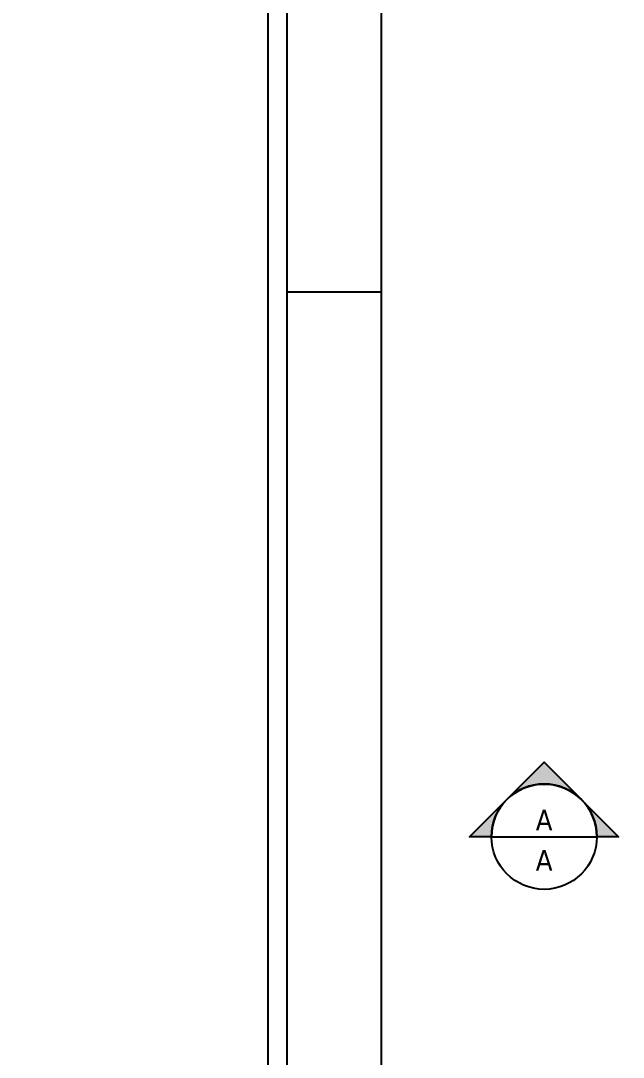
# Model space of a CAD drawing. Header units: metres. Extents: x 0 to 327, y 17 to 88.
# Drawn here: x 123.03 to 130.99, y 49.72 to 63.42 of the extents above; entities that cross this region are included whole.
import ezdxf
from ezdxf.enums import TextEntityAlignment as Align

# ---------------------------------------------------------------- set-up
doc = ezdxf.new("R2010")
doc.units = ezdxf.units.M
doc.header["$LTSCALE"] = 0.5
doc.layers.add('0_MRG_AUX', color=7, linetype='Continuous', true_color=0xecbcd1, plot=False)
doc.layers.add('ARQ_COTA_AZUL', color=5, linetype='Continuous', lineweight=20, true_color=0x0000ff)
for name, color, linetype in [('ARQ_SIMB 01', 1, 'Continuous'), ('MRG_EXTERNA', 1, 'Continuous'), ('MRG_INTERNA', 2, 'Continuous')]:
    doc.layers.add(name, color=color, linetype=linetype)
doc.styles.add('cota', font='arial.ttf')
doc.styles.add('Tahoma', font='tahoma.ttf')
doc.dimstyles.new('Info 01 - annot', dxfattribs={"dimtxt": 2, "dimasz": 3, "dimexe": 1, "dimexo": 1, "dimgap": 1, "dimtad": 1, "dimzin": 4, "dimtxsty": 'cota', "dimblk": 'DOTSMALL', "dimcen": 2, "dimdle": 1, "dimclrd": 256, "dimclre": 256, "dimclrt": 1, "dimazin": 2, "dimtfac": 0.09, "dimtix": 1, "dimtmove": 2, "dimatfit": 2, "dimfxl": 5, "dimfxlon": 1, "dimtolj": 1, "dimtzin": 4, "dimlwd": -1, "dimarcsym": 1})

# ---------------------------------------------------------------- blocks, each defined once
blk = doc.blocks.new('*U30')
h = blk.add_hatch(color=256)
edge = h.paths.add_edge_path()
edge.add_line((-6.35, 0), (-8.98, 0))
edge.add_line((-8.98, 0), (0, 8.98))
edge.add_line((0, 8.98), (8.98, 0))
edge.add_line((8.98, 0), (6.35, 0))
edge.add_arc((0, 0), 6.35, 0, 180)
blk.add_line((-6.35, 0), (6.35, 0))
for points in [[(-6.35, 0), (-8.98, 0), (0, 8.98), (8.98, 0), (6.35, 0, 1)], [(4.49, 4.49, 0.414214), (-4.49, 4.49), (0, 8.98), (4.49, 4.49)]]:
    blk.add_lwpolyline(points, format="xyb", close=True)
blk.add_circle((0, 0), 6.35)
at = {"style": 'Tahoma', "flags": 8}
blk.add_attdef('NÚMEROVISTA', text='', height=2.5, dxfattribs=at).set_placement((0, 0), align=Align.BOTTOM_CENTER)
blk.add_attdef('NÚMERODEFOLHAS', text='', height=2.5, dxfattribs=at).set_placement((0, -1.59), align=Align.TOP_CENTER)
blk = doc.blocks.new('_DotSmall')
at = {"color": 0, "linetype": 'ByBlock', "const_width": 0.5}
blk.add_lwpolyline([(-0.0625, 0, 1), (0.0625, 0, 1)], format="xyb", close=True, dxfattribs=at)
blk = doc.blocks.new('*D39')
at = {"layer": 'ARQ_COTA_AZUL', "transparency": 16777216}
for p, q in [((149.14, 57.633), (149.14, 57.783)), ((149.14, 57.483), (149.14, 57.633)), ((149.14, 57.483), (149.14, 57.333))]:
    blk.add_line(p, q, dxfattribs=at)
at = {"layer": 'ARQ_COTA_AZUL', "lineweight": -2, "transparency": 16777216}
for p, q in [((148.89, 57.633), (149.19, 57.633)), ((148.89, 57.483), (149.19, 57.483))]:
    blk.add_line(p, q, dxfattribs=at)
at = {"layer": 'ARQ_COTA_AZUL', "transparency": 16777216, "xscale": 0.15, "yscale": 0.15, "zscale": 0.15}
for p, rotation in [((149.14, 57.633), 270), ((149.14, 57.483), 90)]:
    blk.add_blockref('_DotSmall', p, dxfattribs=dict(at, rotation=rotation))
at = {"layer": 'ARQ_COTA_AZUL', "color": 1, "transparency": 16777216, "insert": (149.03, 57.558), "char_height": 0.1, "attachment_point": 5, "rotation": 90, "style": 'cota'}
blk.add_mtext('\\A1;,15', dxfattribs=at)
blk = doc.blocks.new('FORMATO_A2mmD')
at = {"layer": '0_MRG_AUX'}
blk.add_lwpolyline([(5, -5), (5, 425), (-599, 425), (-599, -5)], close=True, dxfattribs=at)
at = {"layer": 'MRG_EXTERNA'}
blk.add_lwpolyline([(0, 0), (0, 420), (-594, 420), (-594, 0)], close=True, dxfattribs=at)
at = {"layer": 'MRG_INTERNA'}
blk.add_line((-569, 297), (-594, 297), dxfattribs=at)
blk.add_lwpolyline([(-569, 410), (-569, 10), (-10, 10), (-10, 410)], close=True, dxfattribs=at)

msp = doc.modelspace()

# ---------------------------------------------------------------- block references
at = {"xscale": 0.04983061634150805, "yscale": 0.04983061634150805, "zscale": 0.04983061634150805}
msp.add_blockref('FORMATO_A2mmD', (156.144, 45.037), dxfattribs=at)
at = {"layer": 'ARQ_SIMB 01'}
ref = msp.add_blockref('*U30', (129.946, 52.637), dxfattribs=dict(at, xscale=0.1096452387091831, yscale=0.1096452387091831, zscale=0.1096452387091831))
ref.add_attrib('NÚMEROVISTA', 'A', dxfattribs={"layer": '0', "height": 0.274, "style": 'Tahoma'}).set_placement((129.946, 52.637), align=Align.BOTTOM_CENTER)
ref.add_attrib('NÚMERODEFOLHAS', 'A', dxfattribs={"layer": '0', "height": 0.274, "style": 'Tahoma'}).set_placement((129.946, 52.463), align=Align.TOP_CENTER)

# ---------------------------------------------------------------- dimensions: what is measured, and where the dimension line sits
at = {"layer": 'ARQ_COTA_AZUL'}
dim = msp.add_linear_dim(base=(149.14, 57.633), p1=(147.411, 57.483), p2=(0, 57.633), angle=90, dimstyle='Info 01 - annot', dxfattribs=at)
dim.commit()
dim.dimension.update_dxf_attribs({"geometry": '*D39', "text_midpoint": (149.03, 57.558)})

doc.saveas('drawing.dxf')
